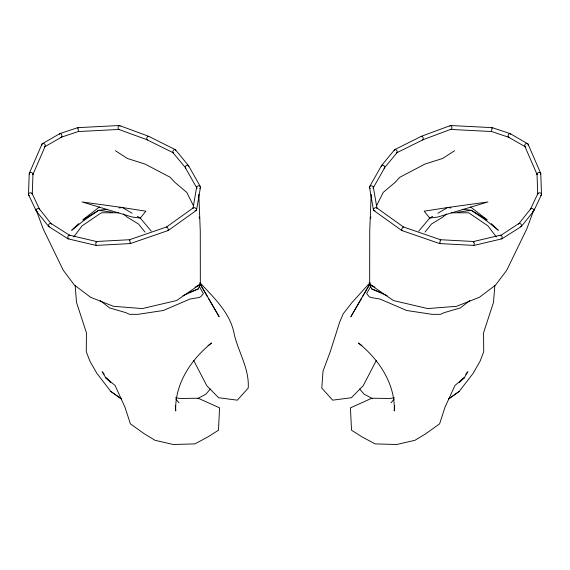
<?xml version="1.0" encoding="UTF-8"?>
<svg xmlns="http://www.w3.org/2000/svg" width="570" height="570" viewBox="0 0 570 570"><rect width="100%" height="100%" fill="white"/><g stroke="black" fill="none" stroke-linecap="round" stroke-linejoin="round"><path stroke-width="0.85" d="M381.301 166.518L381.644 165.464L394.568 149.71L421.43 136.258L450.592 125.514L492.231 127.644L509.972 133.558A2.252 1.24 -67.6 0 1 510.585 134.306M527.984 143.996L540.773 173.501L541.493 194.605L533.755 211.028L521.272 226.554L501.921 238.83L473.948 245.413L439.684 243.582L401.772 230.508L373.806 210.515M541.5 194.22C541.194 192.361 537.674 192.176 537.738 194.277L537.04 174.313C536.954 172.596 539.69 171.755 540.652 173.152M540.773 173.501L540.638 174.256M196.194 210.515L168.228 230.508L130.316 243.582L96.052 245.413L68.079 238.83L48.728 226.554L36.245 211.028L28.507 194.605L29.227 173.501L42.016 143.996M29.348 173.152C30.31 171.755 33.046 172.596 32.96 174.313L32.262 194.277C32.326 192.176 28.806 192.361 28.5 194.22M371.17 194.391L369.731 231.156L369.659 284.195L371.704 288.89L387.13 295.752M494.831 285.705L493.499 302.385L483.567 332.752L483.723 351.719L480.047 361.28L473.036 373.485L459.171 391.433L448.419 399.107M394.704 405.641L394.269 410.956C395.409 384.009 378.765 359.171 358.373 342.983L361.936 345.627M491.197 223.604L498.33 230.287L486.125 220.44L486.253 219.137L470.478 206.882M528.098 145.193L528.062 144.21A0.962 0.748 -39.1 0 0 527.884 143.875L510.243 133.694M440.361 240.362L440.439 239.721L403.503 226.981C402.399 227.131 400.817 230.323 402.164 230.408M196.65 187.195L193.016 208.292A2.009 1.226 35.1 0 1 194.876 207.808A2.009 1.226 35.1 0 1 196.579 209.767A2.009 1.226 35.1 0 1 195.004 210.594M196.557 209.995L200.455 187.352M473.342 242.122L473.649 241.495L500.709 235.125L502.084 236.322L502.149 238.723M439.826 243.091L439.712 243.547L440.439 239.721L473.649 241.495L474.29 243.383L473.812 245.371M500.211 235.795L518.864 223.54C520.346 222.792 522.077 224.879 521.486 226.297M373.001 188.271L384.622 167.787C385.263 166.212 383.019 164.452 381.644 165.464M518.536 224.138L530.542 209.005C532.059 206.867 535.658 210.9 532.786 211.598M32.96 174.313L32.839 174.662L45.151 146.326M530.413 209.354L537.873 193.522M534.119 209.126L526.78 228.962L506.766 270.216L495.544 285.121L479.391 297.298L456.563 306.304L427.707 308.57L393.464 300.568L369.659 284.195L374.974 287.259M182.87 295.752L198.296 288.89L200.341 284.195L200.269 231.156L198.83 194.391M491.896 128.079L492.231 127.644L491.404 131.528L450.927 129.44A1.803 0.948 81.7 0 1 450.656 129.312M376.585 205.713L383.225 192.411L395.11 182.379L399.827 177.256L424.964 164.067L442.641 158.474L454.582 150.715M370.229 218.403L370.956 216.963M376.343 360.418L363.211 385.712L351.369 397.732L332.659 400.168L321.779 388.092L323.033 371.027L330.279 351.647L339.67 322.093L343.154 313.878L351.918 302.634L370.08 282.57M78.66 131.413L60.969 137.306M369.652 186.597L381.416 165.756M370.963 285.926L366.645 293.579L369.168 296.649L370.792 297.483L380.019 299.058L406.645 310.486L431.96 314.327L440.482 314.327L444.344 312.602L460.346 307.928L469.815 300.568M361.572 298.288L350.856 316.713L370.058 283.582M362.463 296.756L370.051 283.703M467.92 371.526L464.244 377.817L459.32 382.406L461.472 379.684M384.073 168.285L396.934 152.796C397.917 151.513 396.399 149.297 394.853 149.554M73.701 236.935L82.052 225.863L101.303 212.788L118.731 212.788M465.768 374.248L467.379 372.21M541.365 194.969L540.759 195.531M424.985 232.118L431.526 223.989L442.705 217.198L446.673 213.893M418.779 231.114L429.709 218.075L432.68 216.315M391.041 402.805L394.276 398.943M166.39 227.109L193.373 207.772M210.373 388.968L205.905 394.169L197.484 398.708M78.802 223.604L71.67 230.287L83.876 220.44L98.703 210.302L107.509 209.283M68.934 238.417L68.079 238.83M199.7 188.385L200.319 187.737A2.08 1.525 -9.8 0 0 200.348 186.597L188.585 165.756L175.432 149.71L148.571 136.258L119.408 125.514L77.769 127.644L60.028 133.558A2.252 1.24 67.6 0 0 59.415 134.306M99.522 206.882L83.747 219.137L83.876 220.44M208.064 345.627L211.627 342.983C191.235 359.171 174.591 384.009 175.731 410.956L175.296 405.641M448.576 398.986L459.171 391.433M59.757 133.694L42.116 143.875A0.962 0.748 39.1 0 0 41.938 144.21L41.902 145.193M44.154 146.96L44.382 146.903A0.969 0.748 39.1 0 0 44.774 146.725L45.051 146.447A0.962 0.748 39.1 0 0 45.23 146.112L45.187 144.915A1.012 0.791 39.1 0 0 44.98 144.495L44.724 144.139A1.019 0.791 39.1 0 0 44.261 143.74L42.786 143.419A0.969 0.748 39.1 0 0 42.394 143.597L42.351 143.619M82.693 219.956L98.703 210.302L112.525 212.282M437.874 213.244L447.528 207.544L487.934 201.951L437.803 217.035L429.709 218.075L424.166 211.192L447.528 207.544L451.048 207.95M195.026 287.259L200.341 284.195L176.536 300.568L142.293 308.57L113.437 306.304L90.609 297.298L74.456 285.121L63.234 270.216L43.22 228.962L35.882 209.126M421.18 136.401C422.812 135.774 424.066 139.03 422.705 139.928L396.3 153.002M450.592 125.514L450.136 125.92A2.138 1.126 81.7 0 0 449.979 126.291M422.413 139.942L451.647 129.027A2.138 1.126 81.7 0 0 451.924 127.701L451.604 126.248A1.803 0.948 81.7 0 0 450.863 125.507M44.816 146.704L61.546 137.163M521.272 226.554L520.218 226.675M189.397 292.424L198.296 288.89M462.655 378.444L464.244 377.817L454.981 385.413L444.978 407.315L439.62 423.831L425.69 433.813L414.924 440.304L396.741 444.493L375.103 443.895L361.986 436.855L351.526 430.215L350.436 407.849L371.847 398.223L390.208 398.48L394.347 397.639M96.188 245.371L95.71 243.383L96.351 241.495L129.561 239.721L166.497 226.981C167.601 227.131 169.183 230.323 167.837 230.408M49.782 226.675L48.728 226.554M457.475 212.282L471.297 210.302L487.307 219.956M118.952 207.95L122.472 207.544L145.835 211.192L140.291 218.075L132.197 217.035L82.066 201.951L122.472 207.544L132.126 213.244M96.658 242.122L96.351 241.495L69.291 235.125L67.915 236.322L67.851 238.723M119.344 129.312A1.803 0.948 -81.7 0 1 119.073 129.44L78.596 131.528L77.769 127.644L78.104 128.079M60.028 133.558L61.004 133.907A1.845 1.012 67.6 0 1 61.781 135.14L61.888 136.551A2.252 1.24 67.6 0 1 61.275 137.299M451.269 212.788L468.697 212.788L487.949 225.863L496.299 236.935M119.137 125.507A1.803 0.948 -81.7 0 0 118.396 126.248L118.076 127.701A2.138 1.126 -81.7 0 0 118.353 129.027L119.073 129.44M509.972 133.558L508.996 133.907A1.845 1.012 -67.6 0 0 508.219 135.14L508.112 136.551A2.252 1.24 -67.6 0 0 508.725 137.299L509.031 137.306M147.587 139.942L118.809 129.433M501.921 238.83L501.066 238.417M462.491 209.283L471.297 210.302L486.125 220.44M175.147 149.554C173.601 149.297 172.083 151.513 173.066 152.796L185.927 168.285M148.82 136.401C147.188 135.774 145.934 139.03 147.295 139.928L173.7 153.002M175.653 397.639L179.792 398.48L198.153 398.223L219.564 407.849L218.474 430.215L208.014 436.855L194.897 443.895L173.259 444.493L155.076 440.304L144.31 433.813L130.38 423.831L125.022 407.315L115.019 385.413L105.756 377.817L102.08 371.526M37.214 211.598C34.343 210.9 37.941 206.867 39.458 209.005L51.464 224.138M525.846 146.96L525.618 146.903A0.969 0.748 -39.1 0 1 525.226 146.725L508.454 137.163M508.725 137.299L491.34 131.413M107.345 378.444L105.756 377.817L110.68 382.406L108.528 379.684M371.704 288.89L380.603 292.424M69.291 235.125L69.789 235.795M69.519 235.232L51.136 223.54C49.654 222.792 47.923 224.879 48.514 226.297M527.649 143.619L527.606 143.597A0.969 0.748 -39.1 0 0 527.214 143.419L525.74 143.74A1.019 0.791 -39.1 0 0 525.326 144.089L525.02 144.495A1.012 0.791 -39.1 0 0 524.813 144.915L524.77 146.112A0.962 0.748 -39.1 0 0 524.949 146.447L525.226 146.725M372.516 398.708L364.095 394.169L359.627 388.968M119.408 125.514L119.864 125.92A2.138 1.126 -81.7 0 1 120.021 126.291M137.32 216.315L140.291 218.075L151.221 231.114M188.357 165.464C186.981 164.452 184.737 166.212 185.378 167.787L196.999 188.271M115.418 150.715L127.359 158.474L145.037 164.067L170.174 177.256L174.89 182.379L186.775 192.411L193.415 205.713M29.241 195.531L28.635 194.969M376.628 207.772L403.61 227.109M75.169 285.705L76.501 302.385L86.433 332.752L86.277 351.719L89.953 361.28L96.964 373.485L110.829 391.433L121.424 398.986M110.829 391.433L121.581 399.107M100.185 300.568L109.654 307.928L125.657 312.602L129.518 314.327L138.04 314.327L163.355 310.486L189.981 299.058L199.208 297.483L200.832 296.649L203.355 293.579L199.037 285.926M370.301 188.385L369.681 187.737A2.08 1.525 9.8 0 1 369.894 186.276L370.678 185.856A1.874 1.375 9.8 0 1 372.153 185.941L373.215 186.81A2.08 1.525 9.8 0 1 373.243 187.95M123.327 213.893L127.295 217.198L138.474 223.989L145.015 232.118M199.92 282.57C214.12 298.082 230.764 313.215 234.398 335.01C238.837 352.866 249.425 369.146 248.221 388.092L237.341 400.168L218.631 397.732L206.789 385.712L193.658 360.418M175.724 398.943L178.959 402.805M102.621 372.21L104.232 374.248M175.432 149.71L175.76 150.751M200.348 186.597L199.322 185.856A1.874 1.375 -9.8 0 0 197.847 185.941L196.785 186.81A2.08 1.525 -9.8 0 0 196.757 187.95M199.942 283.582L219.144 316.713L208.428 298.288M199.949 283.703L207.537 296.756M199.044 216.963L199.771 218.403M32.127 193.522L39.587 209.354M524.849 146.326L537.161 174.662L537.04 174.313M29.362 174.256L29.227 173.501M188.585 165.756L188.698 166.518M130.174 243.091C130.644 244.715 129.418 238.374 129.639 240.362M373.35 187.195L376.984 208.292A2.009 1.226 -35.1 0 0 375.124 207.808A2.009 1.226 -35.1 0 0 373.421 209.767A2.009 1.226 -35.1 0 0 374.996 210.594M369.545 187.352L373.443 209.995M394.241 150.751A2.102 1.325 52.4 0 1 394.568 149.71"/></g></svg>
